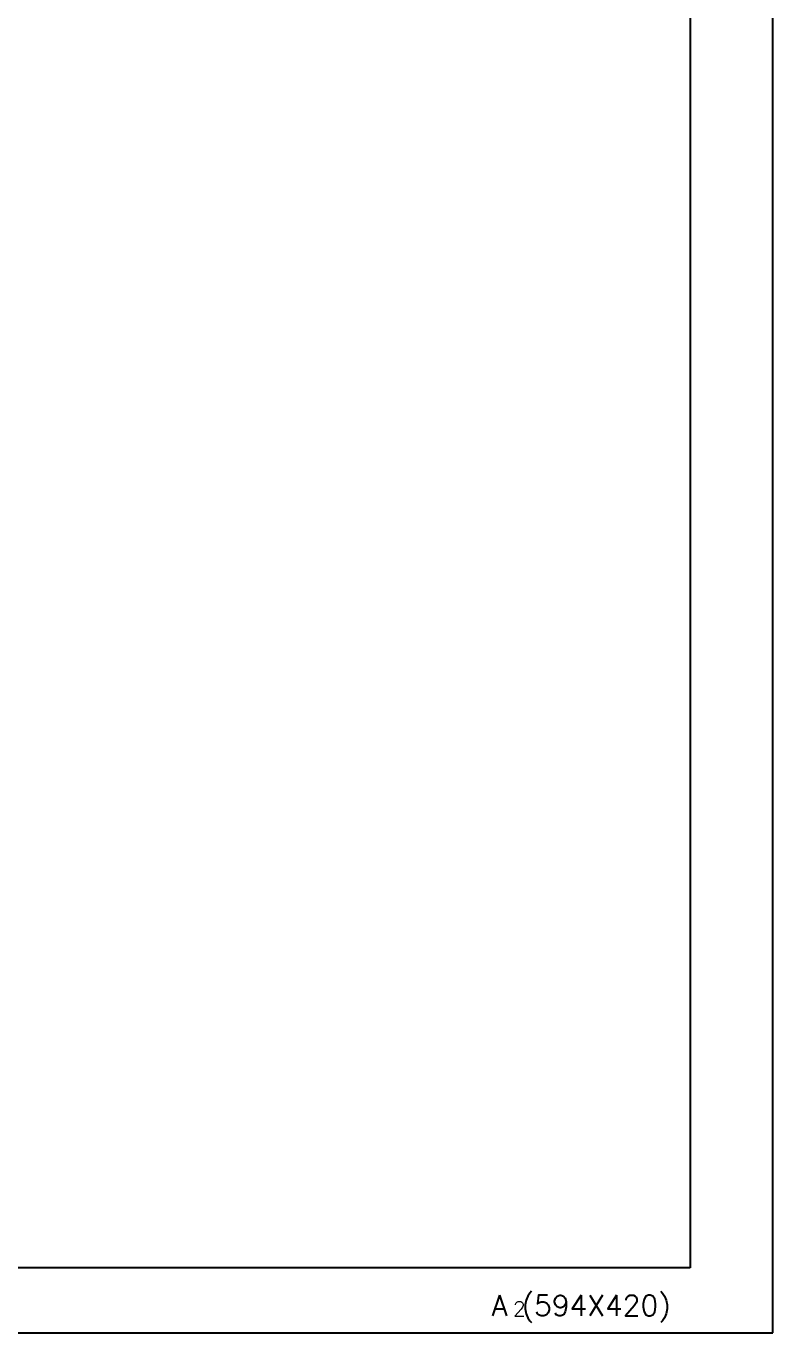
# Model space of a CAD drawing. Extents: x 3627 to 4221, y 1255 to 1675.
# Drawn here: x 4094.9 to 4221.2, y 1254.8 to 1476.1 of the extents above; entities that cross this region are included whole.
import ezdxf

# ---------------------------------------------------------------- set-up
doc = ezdxf.new("R2010")
doc.units = 0
doc.header["$LTSCALE"] = 7
doc.header["$MEASUREMENT"] = 0
doc.layers.get('0').update_dxf_attribs({"color": 2, "linetype": 'CONTINUOUS'})
doc.layers.add('TXT', color=4, linetype='CONTINUOUS')
doc.styles.add('GHS', font='romans', dxfattribs={"bigfont": 'ghs'})

# ---------------------------------------------------------------- blocks, each defined once
blk = doc.blocks.new('BORDER')
for p, q in [((1, 0), (1, 1)), ((0, 0), (1, 0))]:
    blk.add_line(p, q)

msp = doc.modelspace()

# ---------------------------------------------------------------- linework, layer by layer
at = {"layer": 'TXT'}
for p, q in [((4207.23, 1655.78), (4207.23, 1265.78)), ((4207.23, 1265.78), (3653.23, 1265.78))]:
    msp.add_line(p, q, dxfattribs=at)

# ---------------------------------------------------------------- block references
at = {"xscale": 594, "yscale": 420, "zscale": 594}
msp.add_blockref('BORDER', (3627.23, 1254.78), dxfattribs=at)

# ---------------------------------------------------------------- texts
at = {"color": 7, "style": 'GHS'}
for s, height, p in [('A (594X420)', 3.5, (4173.63, 1257.67)), ('2', 2.5, (4177.27, 1257.6))]:
    msp.add_text(s, height=height, dxfattribs=at).set_placement(p)

doc.saveas('drawing.dxf')
